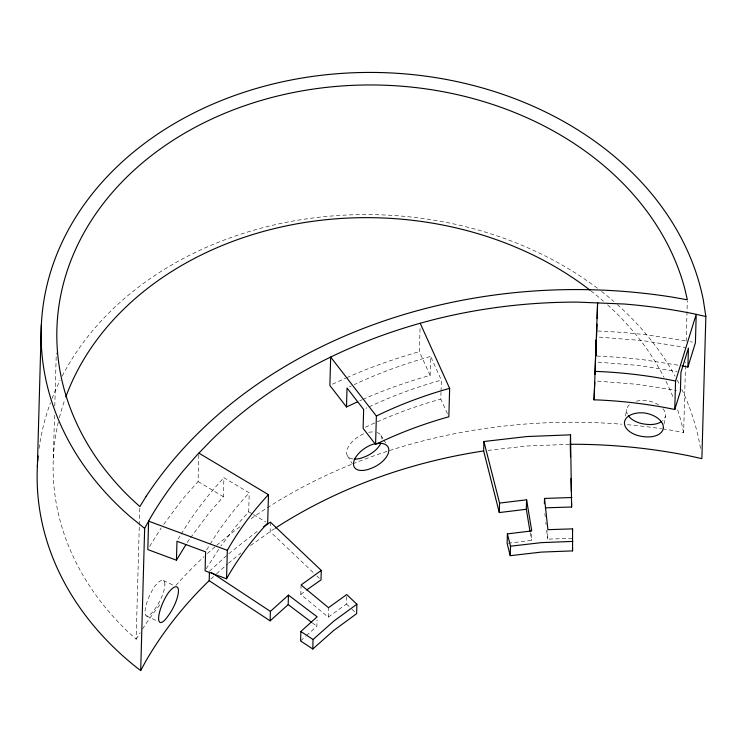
<?xml version="1.0" encoding="UTF-8"?>
<svg xmlns="http://www.w3.org/2000/svg" width="743" height="743" viewBox="0 0 743 743"><rect width="100%" height="100%" fill="white"/><g stroke="black" fill="none" stroke-linecap="round" stroke-linejoin="round"><path stroke-width="0.56" stroke-dasharray="3.71 2.79" d="M53.347 457.976L54.601 412.978M54.796 406.059L56.282 352.981M58.307 422.108A317.493 253.224 1.6 0 0 127.332 631.197L136.127 639.249L139.285 526.183M139.322 525.032L139.805 507.729M163.72 524.372L182.917 498.729L198.065 481.548L198.855 453.119M190.496 537.811L209.238 512.707L223.383 496.658L223.912 477.703L249.23 492.813L248.701 511.769L235.559 526.685L220.847 546.124M270.396 522.143L270.136 531.626L313.509 572.779M346.656 596.666L346.452 604.04L328.239 617.154L300.804 594.456L301.036 586.032M306.33 635.59L316.871 626.303L317.047 619.987M328.239 617.154L328.508 607.681M362.77 399.455C384.558 389.741 407.145 381.837 430.104 375.382L419.396 351.708L420.092 326.688M430.104 375.382L430.634 356.426C404.461 363.764 378.828 373.07 354.216 384.614M447.425 413.693L440.813 399.065L440.998 392.378M441.036 391.264L441.342 380.11L430.634 356.426M508.193 543.217L531.486 540.402L531.719 531.979M572.296 538.341L547.637 539.158L547.879 530.734M662.747 428.897A491.959 392.378 1.6 0 1 669.536 429.946L683.644 432.491L685.603 362.11M686.188 341.343L687.312 300.961M625.532 416.052L626.702 409.291M664.01 424.151L665.375 416.256M149.584 546.43L161.203 527.967M178.125 539.121L180.02 536.056M181.208 534.133C193.338 513.85 207.854 495.024 223.912 477.703M136.127 639.249L140.167 632.72M206.675 549.894L209.61 545.148M210.213 544.173C221.312 525.71 234.602 508.611 249.23 492.813M206.145 568.85L219.668 547.823M187.199 542.539L189.837 538.759M209.452 571.2L227.832 554.492M210.817 579.15L215.721 574.571M216.538 573.81L227.562 563.965M300.59 640.949L305.503 636.352M228.714 553.739L258.053 530.697M228.445 563.222L240.834 552.959M250.53 545.529L272.477 530A476.235 379.84 1.6 0 1 274.362 528.765M300.804 594.456L305.819 590.611M332.493 384.187L345.801 378.15M346.786 377.704C369.327 367.553 392.741 359.445 416.451 352.479L419.396 351.708M349.47 386.769L351.337 385.923M359.742 400.83L361.757 399.91M365.918 408.306L366.977 407.823M369.039 406.885C392.323 395.926 416.563 387.038 441.342 380.11M365.389 427.253C389.676 415.746 414.919 406.254 440.813 399.065M488.077 450.379L526.741 446.014L569.138 444.333M597.846 330.988L623.256 332.437L646.475 334.759L685.157 340.805M596.778 356.036L620.507 357.392L642.203 359.556L678.591 365.25M599.248 337.118L642.732 340.61L685.622 347.473M598.041 362.166L638.451 365.407L677.114 371.565M597.511 381.122L637.921 384.363L676.585 390.521M690.331 341.734L692.402 342.114M163.321 580.45L173.76 585.428M146.464 615.938L156.894 620.916M198.065 481.548L223.383 496.658M248.701 511.769L252.499 514.035M253.447 514.602L265.79 521.967M312.246 622.801L316.871 626.303M316.843 575.946L319.341 578.314M346.452 604.04L351.151 608.498M351.931 609.241L356.631 613.69M381.029 435.417L383.323 439.197M383.89 440.144L385.608 442.986M347.538 455.961L352.117 463.53M683.644 432.491L681.229 422.024A317.493 253.224 1.6 0 0 676.919 407.703M530.196 532.62L531.486 540.402M544.86 513.487L545.223 516.831M545.826 522.413L546.068 524.642M546.672 530.223L547.637 539.158M39.073 448.4A333.208 265.762 1.6 0 1 50.459 402.715M52.029 398.564A333.208 265.762 1.6 0 1 60.146 380.184M62.171 376.162A333.208 265.762 1.6 0 1 597.892 288.609M601.542 291.414A333.208 265.762 1.6 0 1 613.894 301.547M617.294 304.537A333.208 265.762 1.6 0 1 675.09 376.172M677.245 380.193A333.208 265.762 1.6 0 1 678.814 383.221M681.805 389.323A333.208 265.762 1.6 0 1 700.491 448.41M142.47 628.987A491.959 392.378 1.6 0 1 160.377 604.059M175.868 585.447A491.959 392.378 1.6 0 1 204.093 556.6M207.408 553.554A491.959 392.378 1.6 0 1 215.86 546.077M216.724 545.343A491.959 392.378 1.6 0 1 240.816 526.1M251.106 518.66A491.959 392.378 1.6 0 1 266.356 508.388M267.285 507.794A491.959 392.378 1.6 0 1 351.82 464.217M352.897 463.79A491.959 392.378 1.6 0 1 621.715 424.216M627.436 424.699A491.959 392.378 1.6 0 1 661.614 428.73M59.384 417.677A317.493 253.224 1.6 0 1 65.031 399.065M590.899 290.847A317.493 253.224 1.6 0 1 603.483 301.221M607.514 304.797A317.493 253.224 1.6 0 1 664.038 377.36M665.979 381.224A317.493 253.224 1.6 0 1 673.334 397.904M352.749 458.979A19.652 10.402 -32.8 0 1 347.761 447.983A19.652 10.402 -32.8 0 1 364.414 433.513A19.652 10.671 -29.6 0 1 365.296 433.215M376.961 432.51A19.652 10.671 -29.6 0 1 381.967 439.039M368.751 432.333A19.652 10.671 -29.6 0 1 374.296 431.999M662.914 408.631A19.652 11.739 11.5 0 1 662.57 420.817M658.669 404.954A19.652 11.739 11.5 0 0 646.438 400.551A19.652 11.804 8 0 0 636.342 401.229M627.315 413.972A19.652 11.804 8 0 1 630.045 404.192M164.881 584.797A19.652 6.009 -63.3 0 0 154.878 586.181A19.652 5.498 -65.7 0 0 145.043 611.656A19.652 5.498 -65.7 0 0 154.219 609.882A19.652 6.009 -63.3 0 0 164.881 584.797"/><path stroke-width="1.11" d="M37.373 466.808L41.348 324.654M37.494 464.644A333.208 265.762 1.6 0 0 137.241 667.976L140.687 670.576L144.653 528.422L149.835 518.883A476.235 379.84 1.6 0 1 183.716 470.3L196.969 455.078L211.151 440.404A476.235 379.84 1.6 0 1 313.676 365.695C353.334 344.594 395.731 328.861 439.354 318.236A476.235 379.84 1.6 0 1 577.348 302.104L624.046 304.008A476.235 379.84 1.6 0 1 693.2 313.676L705.85 316.49L701.875 458.645L689.225 455.84A476.235 379.84 1.6 0 0 573.382 444.258L570.271 444.314L570.54 456.852M226.55 578.788L227.349 550.349L148.6 521.149L147.811 549.579L176.444 560.203L176.973 541.248L205.607 551.863L205.077 570.819L226.55 578.788L227.562 576.921A389.787 310.89 1.6 0 1 266.143 524.707L267.684 523.1L268.483 494.671L198.855 453.119M140.687 670.576L145.86 661.038A476.235 379.84 1.6 0 1 207.176 582.558L209.182 580.673L209.424 572.249M209.182 580.673L270.127 620.86L270.387 611.387L288.451 595.134L317.131 616.829L300.859 631.476L300.59 640.949L312.775 648.992L333.644 630.501L356.631 613.69L356.891 604.217L346.721 594.558L328.508 607.681L301.064 584.973L321.282 570.42L270.396 522.143L263.756 526.75M270.127 620.86L288.191 604.607L288.451 595.134M312.775 648.992L313.044 639.509L333.904 621.027L356.891 604.217M321.282 570.42L321.013 579.902L306.655 589.97M357.717 401.74L346.498 406.96L347.027 388.004L363.643 409.449L363.113 428.405L375.577 444.49L377.723 443.404A389.787 310.89 1.6 0 1 446.432 417.455L448.846 416.823L449.645 388.394L420.194 323.27M375.577 444.49L376.376 416.061L330.672 357.077L329.883 385.506L346.498 406.96M499.296 512.568L499.565 503.095L526.592 499.807L526.332 509.28L499.296 512.568L483.656 450.992L483.916 441.509L527.001 436.54L570.531 434.841L571.618 507.005L545.306 507.84M526.592 499.807L531.747 530.92L507.385 533.883L507.125 543.365L510.246 555.68L541.248 552.105L572.565 550.879L572.556 528.867L547.907 529.675L544.526 498.423L571.887 497.522M510.246 555.68L510.515 546.198L507.385 533.883M544.378 503.689L544.526 498.423M570.271 444.314L570.531 434.841M572.472 532.025L572.556 528.867M681.925 365.853L687.907 367.051L688.436 348.096L680.922 372.364L680.393 391.32L674.765 409.523L672.294 408.975A389.787 310.89 1.6 0 0 596.61 399.901L594.056 399.845L597.604 302.531L597.158 318.459M594.994 374.37L595.524 357.55M596.248 340.405L595.812 356.018L596.267 344.631M597 324.143L596.583 336.653M674.765 409.523L675.554 381.085L696.21 314.345L695.42 342.783L687.907 367.051M595.607 355.275L596.248 339.337M594.056 399.845L594.762 382.171M176.444 560.203L186.01 544.461M227.349 550.349L228.361 548.492A389.787 310.89 1.6 0 1 266.932 496.268L268.483 494.671M376.376 416.061L378.512 414.975A389.787 310.89 1.6 0 1 447.23 389.026L449.645 388.394M483.656 450.992L480.591 451.41A476.235 379.84 1.6 0 0 275.309 528.152M510.515 546.198L541.508 542.622L572.834 541.406M594.855 371.416L597.4 371.472A389.787 310.89 1.6 0 1 673.093 380.537L675.554 381.085M211.383 572.472L270.387 611.387M300.859 631.476L313.044 639.509M144.653 528.422L129.811 516.348A333.208 265.762 1.6 0 1 228.612 97.714A333.208 265.762 1.6 0 1 703.277 299.782L705.85 316.49M288.191 604.607L311.317 622.105M483.916 441.509L499.565 503.095M526.332 509.28L530.01 531.514M571.005 478.511L571.274 491.049M571.525 502.444L571.618 507.005M572.491 547.461L572.565 550.879M37.707 461.384A333.208 265.762 1.6 0 1 38.181 455.97M65.811 396.901A317.493 253.224 1.6 0 1 590.035 290.179M354.105 459.118A19.652 10.402 -32.8 0 0 363.754 457.214A19.652 10.671 -29.6 0 0 380.806 443.404M376.46 443.534A19.652 10.671 -29.6 0 1 388.589 452.19A19.652 10.671 -29.6 0 1 370.627 468.554A19.652 10.402 -32.8 0 1 353.492 463.734A19.652 10.402 -32.8 0 1 371.286 444.862A19.652 10.671 -29.6 0 1 375.624 443.682M661.484 421.634A19.652 11.739 11.5 0 1 645.769 424.244A19.652 11.804 8 0 1 628.309 415.699M146.176 496.305L139.833 506.577L131.037 498.525A317.493 253.224 1.6 0 1 235.485 109.054A317.493 253.224 1.6 0 1 684.935 289.343L687.349 299.81L673.242 297.265A491.959 392.378 1.6 0 0 146.176 496.305M663.36 427.504A19.652 11.739 11.5 0 0 644.292 412.95A19.652 11.804 8 0 0 624.436 422.841A19.652 11.804 8 0 0 643.633 436.643A19.652 11.739 11.5 0 0 663.36 427.504M178.45 591.27A19.652 6.009 -63.3 0 0 168.438 592.654A19.652 5.498 -65.7 0 0 158.612 618.13A19.652 5.498 -65.7 0 0 167.779 616.346A19.652 6.009 -63.3 0 0 178.45 591.27"/></g></svg>
